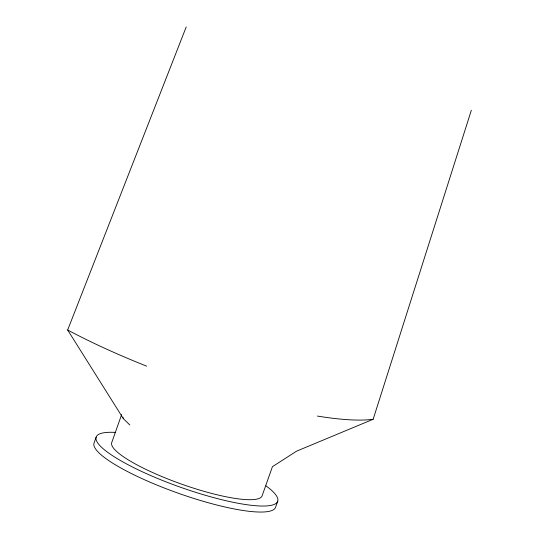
<?xml version="1.0" encoding="UTF-8"?>
<svg xmlns="http://www.w3.org/2000/svg" width="539" height="539" viewBox="0 0 539 539"><rect width="100%" height="100%" fill="white"/><g stroke="black" fill="none" stroke-linecap="round" stroke-linejoin="round"><path stroke-width="0.81" d="M121.646 414.572L111.681 442.714A79.772 15.907 19.5 0 0 182.546 484.473A79.772 15.907 19.5 0 0 262.19 495.604L272.438 466.673L296.544 451.177L373.156 419.275L471.335 110.286M96.11 437.244L93.981 443.253A96.279 19.195 19.5 0 0 179.507 493.657A96.279 19.195 19.5 0 0 275.631 507.084L277.76 501.075M129.811 424.988L123.35 418.655L67.665 329.989L186.211 26.95M122.946 417.267L123.35 418.655M266.003 485.868A96.279 19.195 19.5 0 1 241.782 503.925A96.279 19.195 19.5 0 1 122.05 461.445A96.279 19.195 19.5 0 1 115.299 432.399M373.156 419.275A206.309 41.132 19.5 0 1 317.404 416.068M146.621 366.149A206.309 41.132 19.5 0 1 67.665 329.989"/></g></svg>
